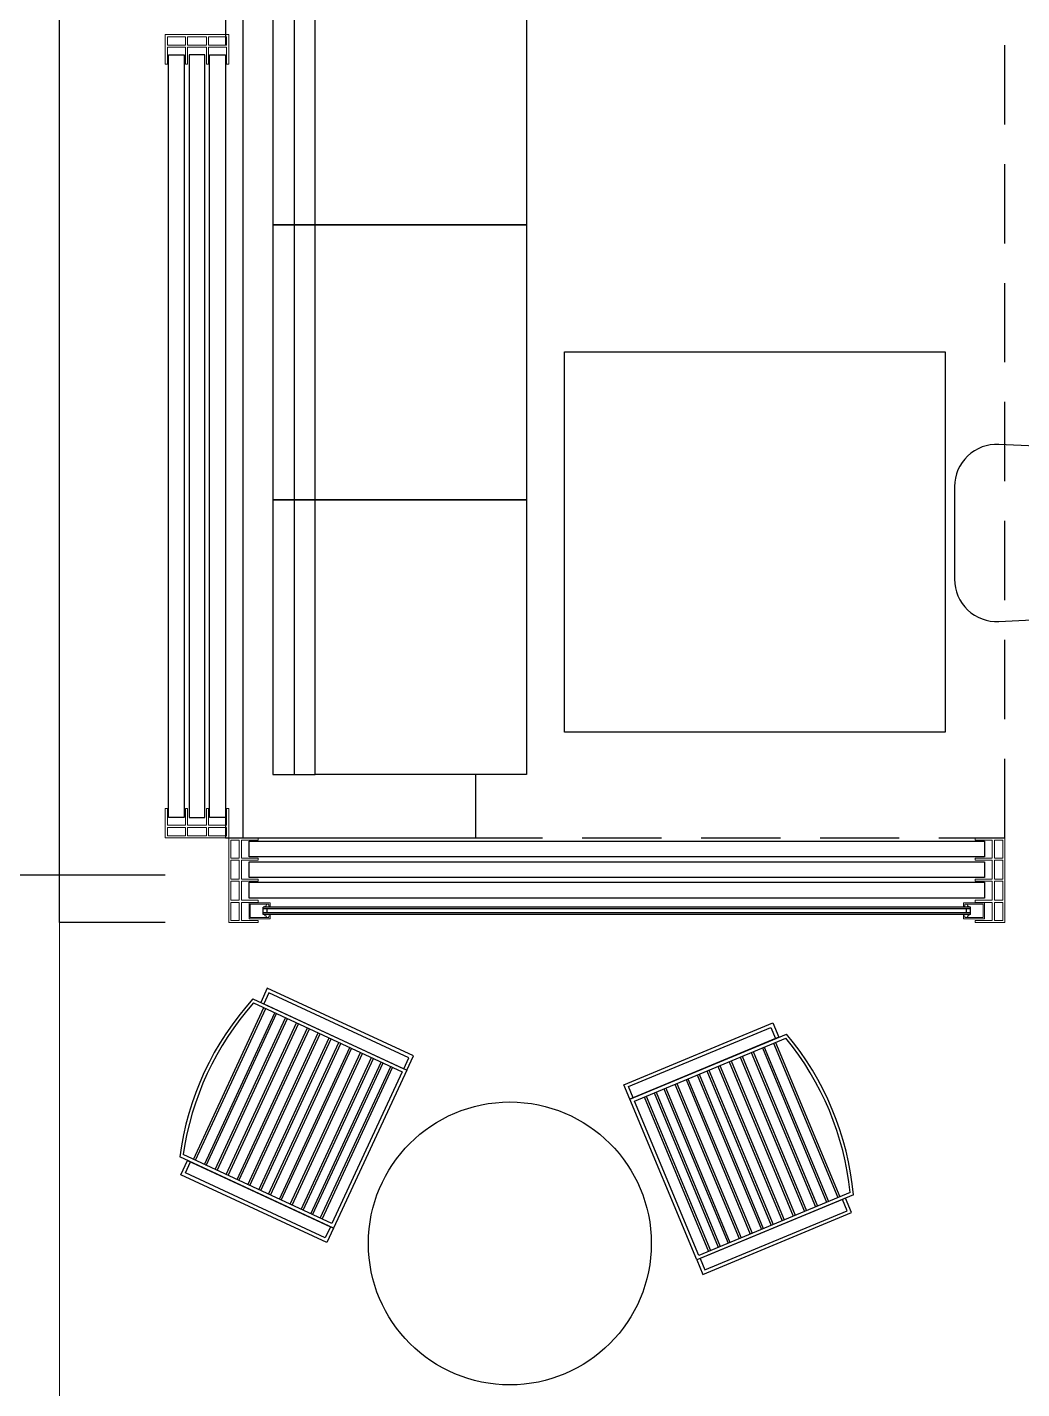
# Model space of a CAD drawing. Header units: centimetres. Extents: x 2289 to 5458, y 2057 to 4688.
# Drawn here: x 2656.3 to 2891.6, y 2715.4 to 3037.5 of the extents above; entities that cross this region are included whole.
import ezdxf

# ---------------------------------------------------------------- set-up
doc = ezdxf.new("R2010")
doc.units = ezdxf.units.CM
doc.header["$LTSCALE"] = 50
for name, pattern in [('DASHDOT2', [0.5, 0.25, -0.125, 0, -0.125]), ('HIDDEN', [0.375, 0.25, -0.125]), ('HIDDEN2', [0.1875, 0.125, -0.0625])]:
    doc.linetypes.add(name, pattern=pattern)
for name, color, linetype in [('BA_aks', 5, 'DASHDOT2'), ('BA_gor3', 163, 'Continuous'), ('BA_mat-alcipan-wr', 91, 'Continuous'), ('BA_mat-cam', 131, 'Continuous'), ('BA_mob-hareketli', 143, 'Continuous'), ('BA_mob-sabit', 120, 'Continuous'), ('BA_plan-iz-alt', 8, 'HIDDEN2')]:
    doc.layers.add(name, color=color, linetype=linetype)
for name, color, linetype, lineweight in [('BA_mat_steel', 244, 'Continuous', 5), ('BA_MECVUT BİNA', 252, 'Continuous', 5), ('S05_EPDM_Contorno', 31, 'Continuous', 5)]:
    doc.layers.add(name, color=color, linetype=linetype, lineweight=lineweight)

# ---------------------------------------------------------------- blocks, each defined once
blk = doc.blocks.new('A$C5D8425B0')
at = {"layer": 'BA_MECVUT BİNA'}
blk.add_line((3999.3, 300), (3999.3, 16704), dxfattribs=at)
at = {"layer": 'BA_MECVUT BİNA', "linetype": 'HIDDEN', "elevation": 0}
blk.add_lwpolyline([(3999.3, 16704), (3999.3, 300), (-6055.3, 300)], dxfattribs=at)
blk = doc.blocks.new('s2')
at = {"layer": 'BA_mob-hareketli'}
for points in [[(39609.3, 63524.9), (39609.3, 63123.8), (39197.3, 63123.8), (39197.3, 63524.9)], [(39601.1, 63519.6), (39601.1, 63132), (39205.5, 63132), (39205.5, 63519.6)], [(39205.5, 63493), (39601.1, 63493)], [(39205.5, 63488), (39601.1, 63488)], [(39205.5, 63464.5), (39601.1, 63464.5)], [(39205.5, 63459.5), (39601.1, 63459.5)], [(39205.5, 63436.1), (39601.1, 63436.1)], [(39205.5, 63431.1), (39601.1, 63431.1)], [(39205.5, 63407.7), (39601.1, 63407.7)], [(39205.5, 63402.7), (39601.1, 63402.7)], [(39205.5, 63379.2), (39601.1, 63379.2)], [(39205.5, 63374.2), (39601.1, 63374.2)], [(39205.5, 63350.8), (39601.1, 63350.8)], [(39205.5, 63345.8), (39601.1, 63345.8)], [(39205.5, 63322.4), (39601.1, 63322.4)], [(39205.5, 63317.4), (39601.1, 63317.4)], [(39205.5, 63297.4), (39601.1, 63297.4)], [(39205.5, 63292.4), (39601.1, 63292.4)], [(39205.5, 63268.9), (39601.1, 63268.9)], [(39205.5, 63263.9), (39601.1, 63263.9)], [(39205.5, 63240.5), (39601.1, 63240.5)], [(39205.5, 63235.5), (39601.1, 63235.5)], [(39205.5, 63212), (39601.1, 63212)], [(39205.5, 63207), (39601.1, 63207)], [(39205.5, 63187.1), (39601.1, 63187.1)], [(39205.5, 63182.1), (39601.1, 63182.1)], [(39205.5, 63162.1), (39601.1, 63162.1)], [(39205.5, 63157.1), (39601.1, 63157.1)]]:
    blk.add_lwpolyline(points, dxfattribs=at)
for points in [[(39197.3, 63123.8), (39160.2, 63123.8), (39160.2, 63504.8), (39197.3, 63504.8)], [(39197.3, 63132), (39168.4, 63132), (39168.4, 63496.6), (39197.3, 63496.6)], [(39609.3, 63123.8), (39646.3, 63123.8), (39646.3, 63504.8), (39609.3, 63504.8)], [(39609.3, 63132), (39638.1, 63132), (39638.1, 63496.6), (39609.3, 63496.6)]]:
    blk.add_lwpolyline(points, close=True, dxfattribs=at)
for radius, start, end in [(692.3, 72.6892, 107.3108), (684.8, 73.2135, 106.7865)]:
    blk.add_arc((39403.3, 62864), radius, start, end, dxfattribs=at)
blk = doc.blocks.new('armc1')
at = {"layer": 'BA_mob-sabit'}
for points in [[(2316, 5228.02), (2309, 5228.02), (2309, 5163.02), (2316, 5163.02)], [(2319, 5228.02), (2314, 5228.02), (2314, 5163.02), (2319, 5163.02)], [(2369, 5228.02), (2369, 5163.02), (2319, 5163.02), (2319, 5228.02), (2369, 5228.02)]]:
    blk.add_lwpolyline(points, dxfattribs=at)
blk = doc.blocks.new('s3')
at = {"layer": 'BA_mob-hareketli'}
blk.add_lwpolyline([(39859.3, 61058), (39701.5, 61050.5, -0.428206), (39596.7, 61150.4), (39596.7, 61369.6, -0.428206), (39701.5, 61469.4), (39859.3, 61461.9)], format="xyb", dxfattribs=at)
for points in [[(39950.1, 61403.4), (39999.5, 61436.7), (40008.2, 61423.9), (39961.9, 61392.7)], [(39874.4, 61398.4), (39874.4, 61094.6)], [(40017.1, 61318.9), (40017.1, 61201.1)], [(39950.1, 61116.6), (39999.5, 61083.2), (40008.2, 61096.1), (39961.9, 61127.3)]]:
    blk.add_lwpolyline(points, dxfattribs=at)
for points in [[(39859.3, 61461.9), (39905.7, 61452.5), (39939.6, 61415.5), (39965.4, 61390.1), (40004.2, 61362.8), (40017.1, 61318.9)], [(39859.3, 61058), (39905.7, 61067.5), (39939.6, 61104.4), (39965.4, 61129.9), (40004.2, 61157.2), (40017.1, 61201.1)]]:
    blk.add_spline(points, degree=3, dxfattribs=at)
blk = doc.blocks.new('234567uf')
at = {"layer": 'BA_aks', "ltscale": 10}
blk.add_line((2688.97, 2836.95), (2471.15, 2836.95), dxfattribs=at)
blk = doc.blocks.new('cephe')
at = {"layer": 'BA_gor3'}
for points in [[(6440.17, 3030.92), (6443.92, 3030.92), (6443.92, 2850.55), (6440.17, 2850.55)], [(6445.04, 2850.55), (6448.79, 2850.55), (6448.79, 3030.92), (6445.04, 3030.92)], [(6449.92, 3030.92), (6453.67, 3030.92), (6453.67, 2850.55), (6449.92, 2850.55)], [(6459.24, 2844.99), (6633.22, 2844.99), (6633.22, 2841.24), (6459.24, 2841.24)], [(6459.24, 2840.12), (6633.22, 2840.12), (6633.22, 2836.37), (6459.24, 2836.37)], [(6459.24, 2835.24), (6633.22, 2835.24), (6633.22, 2831.49), (6459.24, 2831.49)]]:
    blk.add_lwpolyline(points, close=True, dxfattribs=at)
at = {"layer": 'BA_mat-cam'}
for p, q in [((6629.86, 2829.33), (6462.6, 2829.33)), ((6462.6, 2827.63), (6462.6, 2829.33)), ((6629.86, 2828.93), (6462.6, 2828.93)), ((6629.86, 2828.03), (6462.6, 2828.03)), ((6629.86, 2827.63), (6462.6, 2827.63)), ((6463.5, 2828.03), (6463.5, 2828.93)), ((6628.96, 2828.03), (6628.96, 2828.93)), ((6629.86, 2827.63), (6629.86, 2829.33))]:
    blk.add_line(p, q, dxfattribs=at)
at = {"layer": 'BA_mat_steel', "ltscale": 10}
for points in [[(6439.93, 3032.73), (6444.18, 3032.73), (6444.18, 3028.73), (6444.68, 3028.73), (6444.68, 3032.73), (6449.18, 3032.73), (6449.18, 3028.73), (6449.68, 3028.73), (6449.68, 3032.73), (6453.93, 3032.73), (6453.93, 3028.73), (6454.43, 3028.73), (6454.43, 3035.73), (6439.43, 3035.73), (6439.43, 3028.73), (6439.93, 3028.73)], [(6439.93, 2848.73), (6444.18, 2848.73), (6444.18, 2852.73), (6444.68, 2852.73), (6444.68, 2848.73), (6449.18, 2848.73), (6449.18, 2852.73), (6449.68, 2852.73), (6449.68, 2848.73), (6453.93, 2848.73), (6453.93, 2852.73), (6454.43, 2852.73), (6454.43, 2845.73), (6439.43, 2845.73), (6439.43, 2852.73), (6439.93, 2852.73)], [(6457.43, 2830.48), (6457.43, 2826.23), (6461.43, 2826.23), (6461.43, 2825.73), (6454.43, 2825.73), (6454.43, 2830.48), (6454.43, 2830.48), (6454.43, 2845.73), (6461.43, 2845.73), (6461.43, 2845.23), (6457.43, 2845.23), (6457.43, 2840.98), (6461.43, 2840.98), (6461.43, 2840.48), (6457.43, 2840.48), (6457.43, 2835.98), (6461.43, 2835.98), (6461.43, 2835.48), (6457.43, 2835.48), (6457.43, 2830.98), (6461.43, 2830.98), (6461.43, 2830.48)], [(6635.03, 2830.48), (6635.03, 2826.23), (6631.03, 2826.23), (6631.03, 2825.73), (6638.03, 2825.73), (6638.03, 2830.48), (6638.03, 2830.48), (6638.03, 2845.73), (6631.03, 2845.73), (6631.03, 2845.23), (6635.03, 2845.23), (6635.03, 2840.98), (6631.03, 2840.98), (6631.03, 2840.48), (6635.03, 2840.48), (6635.03, 2835.98), (6631.03, 2835.98), (6631.03, 2835.48), (6635.03, 2835.48), (6635.03, 2830.98), (6631.03, 2830.98), (6631.03, 2830.48)]]:
    blk.add_lwpolyline(points, close=True, dxfattribs=at)
at = {"layer": 'BA_mat_steel'}
for points in [[(6439.93, 3035.23), (6444.18, 3035.23), (6444.18, 3033.23), (6439.93, 3033.23)], [(6444.68, 3035.23), (6449.18, 3035.23), (6449.18, 3033.23), (6444.68, 3033.23)], [(6449.68, 3035.23), (6453.93, 3035.23), (6453.93, 3033.23), (6449.68, 3033.23)], [(6439.93, 2846.23), (6444.18, 2846.23), (6444.18, 2848.23), (6439.93, 2848.23)], [(6444.68, 2846.23), (6449.18, 2846.23), (6449.18, 2848.23), (6444.68, 2848.23)], [(6449.68, 2846.23), (6453.93, 2846.23), (6453.93, 2848.23), (6449.68, 2848.23)], [(6454.93, 2845.23), (6454.93, 2840.98), (6456.93, 2840.98), (6456.93, 2845.23)], [(6637.53, 2845.23), (6637.53, 2840.98), (6635.53, 2840.98), (6635.53, 2845.23)], [(6454.93, 2840.48), (6454.93, 2835.98), (6456.93, 2835.98), (6456.93, 2840.48)], [(6637.53, 2840.48), (6637.53, 2835.98), (6635.53, 2835.98), (6635.53, 2840.48)], [(6454.93, 2835.48), (6454.93, 2830.98), (6456.93, 2830.98), (6456.93, 2835.48)], [(6637.53, 2835.48), (6637.53, 2830.98), (6635.53, 2830.98), (6635.53, 2835.48)], [(6454.93, 2826.23), (6454.93, 2830.48), (6456.93, 2830.48), (6456.93, 2826.23)], [(6637.53, 2826.23), (6637.53, 2830.48), (6635.53, 2830.48), (6635.53, 2826.23)]]:
    blk.add_lwpolyline(points, close=True, dxfattribs=at)
at = {"layer": 'BA_mat_steel', "ltscale": 10}
for points in [[(6456.93, 2830.48), (6454.93, 2830.48)], [(6635.53, 2830.48), (6637.53, 2830.48)]]:
    blk.add_lwpolyline(points, dxfattribs=at)
at = {"layer": 'BA_mat_steel'}
for points in [[(6464.24, 2827.33), (6464.24, 2826.62), (6459.24, 2826.62), (6459.24, 2830.37), (6464.24, 2830.37), (6464.24, 2829.63)], [(6463.94, 2827.33), (6463.94, 2826.92), (6459.54, 2826.92), (6459.54, 2830.07), (6463.94, 2830.07), (6463.94, 2829.63)], [(6628.22, 2827.33), (6628.22, 2826.62), (6633.22, 2826.62), (6633.22, 2830.37), (6628.22, 2830.37), (6628.22, 2829.63)], [(6628.52, 2827.33), (6628.52, 2826.92), (6632.92, 2826.92), (6632.92, 2830.07), (6628.52, 2830.07), (6628.52, 2829.63)]]:
    blk.add_lwpolyline(points, dxfattribs=at)
at = {"layer": 'S05_EPDM_Contorno'}
for points in [[(6464.24, 2829.63), (6464.24, 2829.33), (6463, 2829.33), (6463, 2829.63), (6463.27, 2829.63), (6463.39, 2830.03), (6463.86, 2830.03), (6463.97, 2829.63), (6464.24, 2829.63)], [(6464.24, 2827.33), (6464.24, 2827.63), (6463, 2827.63), (6463, 2827.33), (6463.27, 2827.33), (6463.39, 2826.93), (6463.86, 2826.93), (6463.97, 2827.33), (6464.24, 2827.33)], [(6628.22, 2829.63), (6628.22, 2829.33), (6629.46, 2829.33), (6629.46, 2829.63), (6629.19, 2829.63), (6629.07, 2830.03), (6628.6, 2830.03), (6628.49, 2829.63), (6628.22, 2829.63)], [(6628.22, 2827.33), (6628.22, 2827.63), (6629.46, 2827.63), (6629.46, 2827.33), (6629.19, 2827.33), (6629.07, 2826.93), (6628.6, 2826.93), (6628.49, 2827.33), (6628.22, 2827.33)]]:
    blk.add_lwpolyline(points, dxfattribs=at)

msp = doc.modelspace()

# ---------------------------------------------------------------- linework, layer by layer
at = {"layer": 'BA_gor3'}
msp.add_lwpolyline([(2688.97, 2825.73), (2663.97, 2825.73), (2663.97, 3995.73), (2688.97, 3995.73)], dxfattribs=at)
at = {"layer": 'BA_mob-hareketli'}
msp.add_lwpolyline([(2783.42, 2870.73), (2783.42, 2960.73), (2873.42, 2960.73), (2873.42, 2870.73), (2783.42, 2870.73)], dxfattribs=at)
msp.add_circle((2770.47, 2749.82), 33.46, dxfattribs=at)
at = {"layer": 'BA_mob-sabit'}
for points in [[(2707.41, 2845.73), (2707.41, 3395.73), (2757.41, 3395.73), (2757.41, 3380.73)], [(2707.41, 2845.73), (2762.41, 2845.73), (2762.41, 2860.73)]]:
    msp.add_lwpolyline(points, dxfattribs=at)
at = {"layer": 'BA_plan-iz-alt', "ltscale": 3}
msp.add_lwpolyline([(2887.57, 3445.73), (2703.21, 3445.73), (2703.21, 2845.73), (2887.57, 2845.73)], close=True, dxfattribs=at)

# ---------------------------------------------------------------- block references
for name, p, xscale, yscale, zscale, rotation in [('s3', (-1084.02, 9043.87), -0.1, 0.1, 0.1, 180), ('s2', (6806.44, -3458.1), 0.09999999999999999, 0.09999999999999999, 0.09999999999999999, 65.12220376498895), ('s2', (-4534.82, 3978.59), 0.1, 0.1, 0.1, 292.5865232813533)]:
    msp.add_blockref(name, p, dxfattribs=dict(xscale=xscale, yscale=yscale, zscale=zscale, rotation=rotation))
at = {"layer": 'BA_aks'}
msp.add_blockref('234567uf', (0, 0), dxfattribs=at)
at = {"layer": 'BA_mat-alcipan-wr', "xscale": 0.1, "yscale": 0.1, "zscale": 0.1, "rotation": 180}
msp.add_blockref('A$C5D8425B0', (3063.9, 4045.73), dxfattribs=at)
at = {"layer": 'BA_mat-cam'}
msp.add_blockref('cephe', (-3750.46, 0), dxfattribs=at)
at = {"layer": 'BA_mob-sabit'}
for p in [(405.42, -2172.29), (405.42, -2237.29), (405.42, -2302.29)]:
    msp.add_blockref('armc1', p, dxfattribs=at)

doc.saveas('drawing.dxf')
